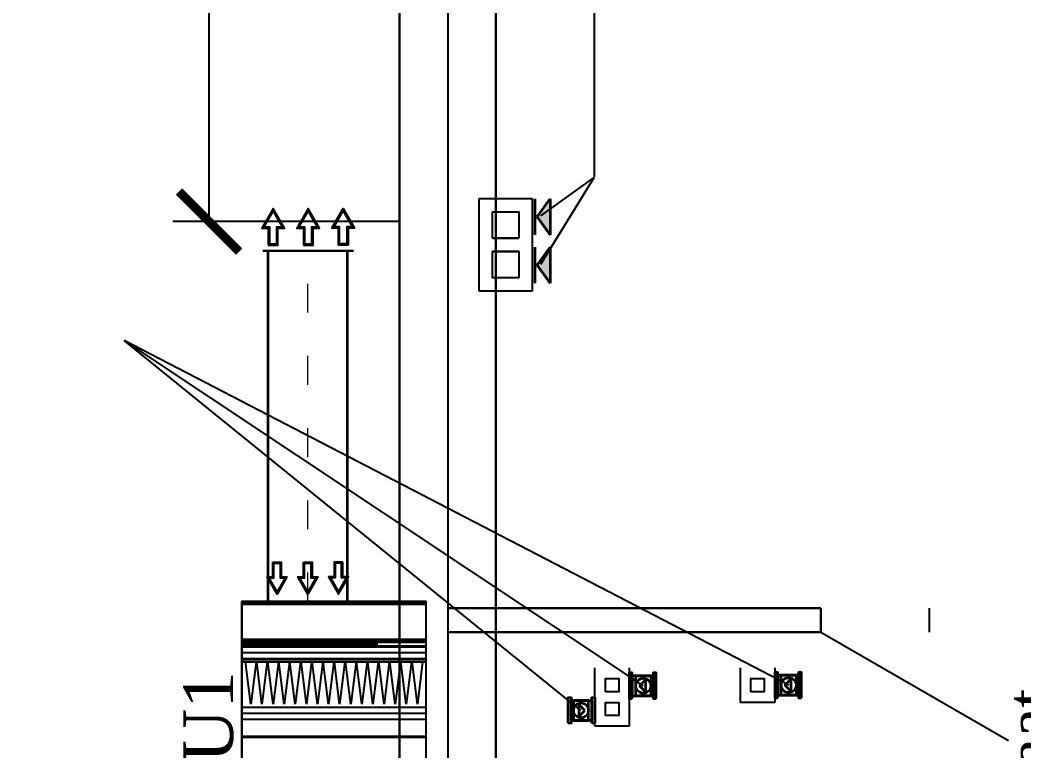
# Model space of a CAD drawing. Header units: inches. Extents: x 23 to 100097, y 11 to 104145.
# Drawn here: x 31562 to 35734, y 89727 to 92763 of the extents above; entities that cross this region are included whole.
import ezdxf

# ---------------------------------------------------------------- set-up
doc = ezdxf.new("R2010")
doc.units = ezdxf.units.IN
doc.header["$MEASUREMENT"] = 0
doc.linetypes.add('ACAD_ISO03W100', pattern=[30, 12, -18])
for name, color, linetype, lineweight in [('Divar', 7, 'Continuous', 25), ('nad', 1, 'Continuous', 9), ('T-DİFÜZÖR', 7, 'Continuous', 0), ('öl', 7, 'Continuous', 0)]:
    doc.layers.add(name, color=color, linetype=linetype, lineweight=lineweight)
doc.layers.add('SYSTEMAIR1', color=7, linetype='Continuous')
doc.layers.add('TEKST', color=7, linetype='Continuous')
doc.styles.add('ilqar text 001', font='', dxfattribs={"height": 300})
doc.styles.get("Standard").update_dxf_attribs({"font": 'arial.ttf'})
doc.styles.add('Times New  Roman', font='times.ttf')
doc.styles.get('ilqar text 001').set_extended_font_data('A3 Times AzLat')
doc.dimstyles.new('ISO-25', dxfattribs={"dimtxt": 250, "dimasz": 250, "dimexe": 150, "dimexo": 0.625, "dimgap": 100, "dimtad": 1, "dimdec": 0, "dimtxsty": 'Standard', "dimblk": 'ARCHTICK', "dimcen": 2.5, "dimadec": 0, "dimazin": 0, "dimtfac": 1, "dimtdec": 0, "dimtmove": 0, "dimatfit": 3, "dimfxl": 1, "dimarcsym": 0})

# ---------------------------------------------------------------- blocks, each defined once
blk = doc.blocks.new('_ArchTick')
at = {"layer": 'nad', "color": 0, "const_width": 0.15}
blk.add_lwpolyline([(-0.5, -0.5), (0.5, 0.5)], dxfattribs=at)
blk = doc.blocks.new('*D174')
at = {"color": 0, "lineweight": -2, "transparency": 16777216}
for p, q in [((33138.9, 96631.5), (32197, 96631.5)), ((32347, 96631.5), (32347, 91926)), ((33138.9, 91926), (32197, 91926))]:
    blk.add_line(p, q, dxfattribs=at)
at = {"layer": 'Defpoints', "color": 0, "transparency": 16777216}
for p in [(33139.5, 96631.5), (32347, 91926), (33139.5, 91926)]:
    blk.add_point(p, dxfattribs=at)
at = {"color": 0, "lineweight": -2, "transparency": 16777216, "xscale": 250, "yscale": 250, "zscale": 250}
for p, rotation in [((32347, 96631.5), 90), ((32347, 91926), 270)]:
    blk.add_blockref('_ArchTick', p, dxfattribs=dict(at, rotation=rotation))
at = {"color": 0, "transparency": 16777216, "insert": (32119.3, 94278.8), "char_height": 250, "attachment_point": 5, "rotation": 90}
blk.add_mtext('4706', dxfattribs=at)
blk = doc.blocks.new('*D175')
at = {"color": 0, "lineweight": -2, "transparency": 16777216}
for p, q in [((33138.9, 96631.5), (31289.6, 96631.5)), ((31439.6, 96631.5), (31439.6, 87220.4)), ((33138.9, 87220.4), (31289.6, 87220.4))]:
    blk.add_line(p, q, dxfattribs=at)
at = {"layer": 'Defpoints', "color": 0, "transparency": 16777216}
for p in [(33139.5, 96631.5), (31439.6, 87220.4), (33139.5, 87220.4)]:
    blk.add_point(p, dxfattribs=at)
at = {"color": 0, "lineweight": -2, "transparency": 16777216, "xscale": 250, "yscale": 250, "zscale": 250}
for p, rotation in [((31439.6, 96631.5), 90), ((31439.6, 87220.4), 270)]:
    blk.add_blockref('_ArchTick', p, dxfattribs=dict(at, rotation=rotation))
at = {"color": 0, "transparency": 16777216, "insert": (31211.9, 91926), "char_height": 250, "attachment_point": 5, "rotation": 90}
blk.add_mtext('9411', dxfattribs=at)
blk = doc.blocks.new('*D177')
at = {"color": 0, "lineweight": -2, "transparency": 16777216}
for p, q in [((33138.9, 96631.5), (30293, 96631.5)), ((30443, 96631.5), (30443, 85720.4)), ((33338.9, 85720.4), (30293, 85720.4))]:
    blk.add_line(p, q, dxfattribs=at)
at = {"layer": 'Defpoints', "color": 0, "transparency": 16777216}
for p in [(33139.5, 96631.5), (30443, 85720.4), (33339.5, 85720.4)]:
    blk.add_point(p, dxfattribs=at)
at = {"color": 0, "lineweight": -2, "transparency": 16777216, "xscale": 250, "yscale": 250, "zscale": 250}
for p, rotation in [((30443, 96631.5), 90), ((30443, 85720.4), 270)]:
    blk.add_blockref('_ArchTick', p, dxfattribs=dict(at, rotation=rotation))
at = {"color": 0, "transparency": 16777216, "insert": (30215.4, 91176), "char_height": 250, "attachment_point": 5, "rotation": 90}
blk.add_mtext('10911', dxfattribs=at)
blk = doc.blocks.new('adadadadad')
blk.add_lwpolyline([(167725, -85512.5), (167725, -84030.5), (165343, -84030.5)])
at = {"layer": 'Divar'}
blk.add_lwpolyline([(165343, -85512.5), (165343, -84030.5), (168725, -84030.5), (168725, -85512.5)], close=True, dxfattribs=at)
at = {"layer": 'SYSTEMAIR1', "linetype": 'Continuous'}
for p, q in [((165343.1, -84030.5, 0), (165343, -85123.8, 0)), ((165360.8, -85512.5, 0), (165360.8, -84030.5, 0)), ((165365.3, -84030.5, 0), (165365.3, -85512.5, 0)), ((165649.7, -85512.5, 0), (165649.7, -84030.5, 0)), ((165654.2, -84030.5, 0), (165654.2, -85512.5, 0)), ((165671.9, -85512.5, 0), (165671.9, -84030.5, 0)), ((165685.3, -84030.5, 0), (165685.3, -85123.8, 0)), ((165703, -85512.5, 0), (165703, -84030.5, 0)), ((165706.5, -85512.5, 0), (165706.5, -84030.5, 0)), ((165706.5, -84030.5, 0), (165706.5, -85512.5, 0)), ((165706.5, -85512.5, 0), (165706.5, -84030.5, 0)), ((165706.5, -84030.5, 0), (165706.5, -85512.5, 0)), ((165706.5, -85512.5, 0), (165706.5, -84030.5, 0)), ((166169.6, -84102.6, 0), (165827.3, -84060.2, 0)), ((166427.3, -84030.5, 0), (166427.3, -85512.5, 0)), ((166436.2, -85512.5, 0), (166436.2, -84030.5, 0)), ((165827.3, -84145, 0), (166169.6, -84102.6, 0)), ((166169.6, -84191.9, 0), (165827.3, -84149.5, 0)), ((165827.3, -84234.3, 0), (166169.6, -84191.9, 0)), ((166169.6, -84281.1, 0), (165827.3, -84238.7, 0)), ((166427.2, -84171.6, 0), (166427.2, -84195, 0)), ((166427.2, -84195, 0), (166427.2, -84221.4, 0)), ((166427.2, -84221.4, 0), (166427.2, -84250.5, 0)), ((166427.2, -84250.5, 0), (166427.2, -84282.2, 0)), ((165827.3, -84323.5, 0), (166169.6, -84281.1, 0)), ((166169.6, -84370.3, 0), (165827.3, -84327.9, 0)), ((166427.2, -84282.2, 0), (166427.2, -84316.1, 0)), ((166427.2, -84316.1, 0), (166427.2, -84352, 0)), ((165827.3, -84412.7, 0), (166169.6, -84370.3, 0)), ((166427.2, -84352, 0), (166427.2, -84389.7, 0)), ((166427.2, -84389.7, 0), (166427.2, -84428.9, 0)), ((166169.6, -84459.5, 0), (165827.3, -84417.1, 0)), ((165827.3, -84501.9, 0), (166169.6, -84459.5, 0)), ((166427.2, -84428.9, 0), (166427.2, -84469.3, 0)), ((166427.2, -84469.3, 0), (166427.2, -84510.7, 0)), ((166169.5, -84548.7, 0), (165827.3, -84506.3, 0)), ((165827.3, -84591.1, 0), (166169.5, -84548.7, 0)), ((166427.2, -84510.7, 0), (166427.2, -84552.6, 0)), ((166427.2, -84552.6, 0), (166427.2, -84594.9, 0)), ((166169.5, -84637.9, 0), (165827.3, -84595.5, 0)), ((165827.3, -84680.3, 0), (166169.5, -84637.9, 0)), ((166427.2, -84594.9, 0), (166427.2, -84637.2, 0)), ((166427.2, -84637.2, 0), (166427.2, -84679.1, 0)), ((166169.5, -84727.1, 0), (165827.3, -84684.7, 0)), ((165827.3, -84769.5, 0), (166169.5, -84727.1, 0)), ((166427.2, -84679.1, 0), (166427.2, -84720.4, 0)), ((166427.2, -84720.4, 0), (166427.2, -84760.9, 0)), ((166169.5, -84816.3, 0), (165827.3, -84773.9, 0)), ((166427.2, -84760.9, 0), (166427.2, -84800.1, 0)), ((166427.2, -84800.1, 0), (166427.2, -84837.8, 0)), ((165827.3, -84858.7, 0), (166169.5, -84816.3, 0)), ((166169.5, -84905.5, 0), (165827.3, -84863.1, 0)), ((166427.2, -84837.8, 0), (166427.2, -84873.7, 0)), ((166427.2, -84873.7, 0), (166427.2, -84907.6, 0)), ((165827.3, -84947.9, 0), (166169.5, -84905.5, 0)), ((166169.5, -84994.8, 0), (165827.3, -84952.4, 0)), ((166427.2, -84907.6, 0), (166427.2, -84939.2, 0)), ((166427.2, -84939.2, 0), (166427.2, -84968.4, 0)), ((166427.2, -84968.4, 0), (166427.2, -84994.7, 0)), ((165827.3, -85037.2, 0), (166169.5, -84994.8, 0)), ((166169.5, -85084, 0), (165827.3, -85041.6, 0)), ((166427.2, -84994.7, 0), (166427.2, -85018.2, 0)), ((165827.3, -85126.4, 0), (166169.5, -85084, 0)), ((166169.5, -85173.2, 0), (165827.3, -85130.8, 0)), ((165827.3, -85215.6, 0), (166169.5, -85173.2, 0)), ((165827.3, -85215.6, 0), (166169.5, -85173.2, 0)), ((166169.5, -85262.4, 0), (165827.3, -85220, 0)), ((165827.3, -85304.8, 0), (166169.5, -85262.4, 0)), ((166169.5, -85351.6, 0), (165827.3, -85309.2, 0)), ((165827.3, -85394, 0), (166169.5, -85351.6, 0)), ((166169.5, -85440.8, 0), (165827.3, -85398.4, 0)), ((165827.3, -85483.2, 0), (166169.5, -85440.8, 0))]:
    blk.add_line(p, q, dxfattribs=at)
at = {"layer": 'SYSTEMAIR1', "linetype": 'Continuous', "extrusion": (-5.4881e-11, -1.98872e-05, 1)}
for p, q in [((165365.3, -84030.5, 0), (165365.3, -85512.5, 0)), ((165649.7, -84030.5, 0), (165649.7, -85512.5, 0)), ((165754.6, -84030.5, 0), (165754.6, -85512.5, 0)), ((165805.1, -85512.5, 0), (165805.1, -84030.5, 0)), ((165809.6, -84030.5, 0), (165809.5, -85512.5, 0)), ((165827.3, -84030.5, 0), (165827.3, -85512.5, 0)), ((166193.6, -84030.5, 0), (166193.5, -85512.5, 0)), ((166239.8, -84030.5, 0), (166239.8, -85512.5, 0)), ((166239.8, -84030.5, 0), (166239.8, -85512.5, 0)), ((166239.8, -84030.5, 0), (166239.8, -85512.5, 0)), ((166240.7, -84030.5, 0), (166240.7, -85512.5, 0)), ((166240.7, -84030.5, 0), (166240.7, -85512.5, 0)), ((166241.6, -84030.5, 0), (166241.5, -85512.5, 0)), ((166241.6, -84030.5, 0), (166241.5, -85512.5, 0)), ((166241.6, -84030.5, 0), (166241.5, -85512.5, 0)), ((166287.8, -84030.5, 0), (166287.8, -85512.5, 0)), ((166426.4, -84030.5, 0), (166426.4, -85512.5, 0)), ((166427.3, -84030.5, 0), (166427.3, -85512.5, 0)), ((166427.3, -84030.5, 0), (166427.3, -85512.5, 0)), ((166427.3, -84030.5, 0), (166427.3, -85512.5, 0)), ((166427.3, -84030.5, 0), (166427.3, -85512.5, 0))]:
    blk.add_line(p, q, dxfattribs=at)

msp = doc.modelspace()

# ---------------------------------------------------------------- hatches: boundary and pattern name
at = {"layer": 'öl', "lineweight": 35}
h = msp.add_hatch(color=3, dxfattribs=at)
h.dxf.hatch_style = 1
h.set_gradient(color1=(0, 255, 0), tint=1, name='INVSPHERICAL')
h.paths.add_polyline_path([(33711.3, 91945.4), (33764.3, 92019.8), (33764.3, 91871.1)])
h = msp.add_hatch(color=3, dxfattribs=at)
h.dxf.hatch_style = 1
h.set_gradient(color1=(0, 255, 0), tint=1, name='INVSPHERICAL')
h.paths.add_polyline_path([(33711.3, 91745), (33764.3, 91819.3), (33764.3, 91670.6)])

# ---------------------------------------------------------------- linework, layer by layer
at = {"lineweight": 30}
for p, q in [((33139.5, 96631.5), (33139.5, 87220.4)), ((33539.5, 96631.5), (33539.5, 87220.4)), ((34889.5, 90320.4), (33339.5, 90320.4)), ((34889.5, 90320.4), (34889.5, 90220.4)), ((34889.5, 90220.4), (33339.5, 90220.4))]:
    msp.add_line(p, q, dxfattribs=at)
for p, q in [((33339.5, 96631.5), (33339.5, 87220.4)), ((33469.7, 91802.3, 0), (33469.7, 92022, 0)), ((33469.7, 92022, 0), (33689.5, 92022, 0)), ((33689.5, 92022, 0), (33689.5, 91802.3, 0)), ((33469.7, 91637.4, 0), (33469.7, 91857.2, 0)), ((33524.7, 91857.2, 0), (33634.6, 91857.2, 0)), ((33689.5, 91857.2, 0), (33689.5, 91637.4, 0)), ((33634.6, 91802.3, 0), (33524.7, 91802.3, 0)), ((33689.5, 91637.4, 0), (33469.7, 91637.4, 0)), ((35339.5, 90320.4), (35339.5, 90220.4)), ((34889.5, 90220.4), (35669, 89770.4))]:
    msp.add_line(p, q)
at = {"color": 1}
for p, q in [((33948, 96427.1, -3421614.9), (33948, 92110.6, -3421614.9)), ((33726.4, 91749.6, -107193.8), (33948, 92109.1, -4624742.8)), ((33726.4, 91950, -107193.8), (33948, 92109.1, -4624742.8))]:
    msp.add_line(p, q, dxfattribs=at)
at = {"color": 3, "lineweight": 35}
for p, q in [((34740.5, 90000.2, 0), (34765.4, 90025.1, 0)), ((34765.4, 90025.1, 0), (34765.4, 89975.3, 0)), ((34136.1, 89997.7, 0), (34161, 90022.6, 0)), ((34161, 89972.8, 0), (34136.1, 89997.7, 0)), ((34161, 90022.6, 0), (34161, 89972.8, 0)), ((34765.4, 89975.3, 0), (34740.5, 90000.2, 0)), ((33883.8, 89920.1, 0), (33883.8, 89870.3, 0)), ((33908.7, 89895.2, 0), (33883.8, 89920.1, 0)), ((33883.8, 89870.3, 0), (33908.7, 89895.2, 0))]:
    msp.add_line(p, q, dxfattribs=at)
at = {"elevation": 0}
for points in [[(33634.6, 91857.2), (33524.7, 91857.2), (33524.7, 91967.1), (33634.6, 91967.1)], [(33634.6, 91692.4), (33524.7, 91692.4), (33524.7, 91802.3), (33634.6, 91802.3)]]:
    msp.add_lwpolyline(points, close=True, dxfattribs=at)
at = {"color": 3, "lineweight": 35, "elevation": 0}
for points in [[(34106.3, 89944.5), (34106.3, 90050.9), (34093.9, 90050.9), (34093.9, 89944.5)], [(34193, 89956.5), (34193, 90038.9), (34106.3, 90038.9), (34106.3, 89956.5)], [(34120.8, 89956.5), (34120.8, 90038.9), (34183.1, 90038.9), (34183.1, 89956.5)], [(34205.4, 89944.5), (34205.4, 90050.9), (34193, 90050.9), (34193, 89944.5)], [(34710.6, 89947), (34710.6, 90053.4), (34698.2, 90053.4), (34698.2, 89947)], [(34797.4, 89959), (34797.4, 90041.4), (34710.6, 90041.4), (34710.6, 89959)], [(34725.2, 89959), (34725.2, 90041.4), (34787.4, 90041.4), (34787.4, 89959)], [(34809.8, 89947), (34809.8, 90053.4), (34797.4, 90053.4), (34797.4, 89947)], [(33839.4, 89841.9), (33839.4, 89948.4), (33851.8, 89948.4), (33851.8, 89841.9)], [(33938.6, 89841.9), (33938.6, 89948.4), (33951, 89948.4), (33951, 89841.9)], [(33851.8, 89854), (33851.8, 89936.4), (33938.6, 89936.4), (33938.6, 89854)], [(33924, 89854), (33924, 89936.4), (33861.8, 89936.4), (33861.8, 89854)]]:
    msp.add_lwpolyline(points, close=True, dxfattribs=at)
at = {"color": 3, "lineweight": 35}
for centre in [(34152, 89997.7, 0), (34756.3, 90000.2, 0), (33892.9, 89895.2, 0)]:
    msp.add_circle(centre, 31.1, dxfattribs=at)
at = {"layer": 'Divar'}
for p, q in [((33892.9, 89895.2, 0), (31994.4, 91431.3, 0)), ((34756.3, 90000.2, 0), (31994.4, 91431.3, 0)), ((31994.4, 91431.3, 0), (34152, 89997.7, 0)), ((33951, 89829.9, 0), (33951, 90071.6, 0)), ((34093.9, 90071.6, 0), (34093.9, 89829.9, 0)), ((34555.4, 89928.8, 0), (34555.4, 90071.6, 0)), ((34698.2, 90071.6, 0), (34698.2, 89928.8, 0)), ((34698.2, 89928.8, 0), (34555.4, 89928.8, 0)), ((34093.9, 89829.9, 0), (33951, 89829.9, 0))]:
    msp.add_line(p, q, dxfattribs=at)
at = {"layer": 'Divar', "elevation": 0}
for points in [[(33995, 89972.7), (33995, 90027.7), (34049.9, 90027.7), (34049.9, 89972.7)], [(34599.3, 89972.7), (34599.3, 90027.7), (34654.3, 90027.7), (34654.3, 89972.7)], [(33995, 89873.8), (33995, 89928.8), (34049.9, 89928.8), (34049.9, 89873.8)]]:
    msp.add_lwpolyline(points, close=True, dxfattribs=at)
at = {"layer": 'T-DİFÜZÖR', "color": 3, "lineweight": 30}
msp.add_line((32947.8, 91804.4, 0), (32571.1, 91804.4, 0), dxfattribs=at)
at = {"layer": 'T-DİFÜZÖR', "color": 5, "lineweight": 30}
msp.add_line((32922.4, 90347.9, 0), (32592.8, 90347.9, 0), dxfattribs=at)
at = {"layer": 'T-DİFÜZÖR', "color": 3, "lineweight": 25, "elevation": 0}
for points in [[(32593.6, 91828.2), (32633.8, 91828.2), (32633.8, 91898.5), (32660.9, 91898.5), (32613.7, 91980.3), (32566.5, 91898.5), (32593.6, 91898.5)], [(32598.6, 91833.2), (32628.8, 91833.2), (32628.8, 91903.6), (32652.2, 91903.6), (32613.7, 91970.2), (32575.2, 91903.6), (32598.6, 91903.6)], [(32739.4, 91828.2), (32779.6, 91828.2), (32779.6, 91898.5), (32806.6, 91898.5), (32759.5, 91980.3), (32712.3, 91898.5), (32739.4, 91898.5)], [(32744.4, 91833.2), (32774.5, 91833.2), (32774.5, 91903.6), (32797.9, 91903.6), (32759.5, 91970.2), (32721, 91903.6), (32744.4, 91903.6)], [(32925.3, 91828.2), (32885.1, 91828.2), (32885.1, 91898.5), (32858, 91898.5), (32905.2, 91980.3), (32952.4, 91898.5), (32925.3, 91898.5)], [(32920.3, 91833.2), (32890.1, 91833.2), (32890.1, 91903.6), (32866.7, 91903.6), (32905.2, 91970.2), (32943.7, 91903.6), (32920.3, 91903.6)]]:
    msp.add_lwpolyline(points, close=True, dxfattribs=at)
at = {"layer": 'T-DİFÜZÖR', "color": 5, "lineweight": 25, "elevation": 0}
for points in [[(32612.5, 90511.6), (32647.6, 90511.6), (32647.6, 90450.1), (32671.3, 90450.1), (32630, 90378.5), (32588.7, 90450.1), (32612.5, 90450.1)], [(32616.9, 90507.2), (32643.2, 90507.2), (32643.2, 90445.7), (32663.7, 90445.7), (32630, 90387.3), (32596.4, 90445.7), (32616.9, 90445.7)], [(32740, 90511.6), (32775.2, 90511.6), (32775.2, 90450.1), (32798.9, 90450.1), (32757.6, 90378.5), (32716.3, 90450.1), (32740, 90450.1)], [(32744.4, 90507.2), (32770.8, 90507.2), (32770.8, 90445.7), (32791.3, 90445.7), (32757.6, 90387.3), (32723.9, 90445.7), (32744.4, 90445.7)], [(32902.7, 90511.6), (32867.5, 90511.6), (32867.5, 90450.1), (32843.8, 90450.1), (32885.1, 90378.5), (32926.4, 90450.1), (32902.7, 90450.1)], [(32898.3, 90507.2), (32871.9, 90507.2), (32871.9, 90445.7), (32851.4, 90445.7), (32885.1, 90387.3), (32918.8, 90445.7), (32898.3, 90445.7)]]:
    msp.add_lwpolyline(points, close=True, dxfattribs=at)
at = {"layer": 'TEKST', "color": 3, "lineweight": 35, "ltscale": 0.95}
for p, q in [((32592.8, 90347.9, 0), (32592.8, 91804.4, 0)), ((32922.4, 90347.9, 0), (32922.4, 91804.4, 0))]:
    msp.add_line(p, q, dxfattribs=at)
at = {"layer": 'TEKST', "color": 3, "linetype": 'ACAD_ISO03W100', "lineweight": 9, "ltscale": 10}
msp.add_line((32757.6, 90347.9, 0), (32757.6, 91804.4, 0), dxfattribs=at)
at = {"layer": 'öl', "color": 3, "lineweight": 35}
for p, q in [((33701.2, 92019.8, 0), (33701.2, 91871.1, 0)), ((33711.3, 91945.4, 0), (33764.3, 92019.8, 0)), ((33711.3, 91945.4, 0), (33764.3, 92019.8, 0)), ((33764.3, 92019.8, 0), (33764.3, 91871.1, 0)), ((33764.3, 92019.8, 0), (33764.3, 91871.1, 0)), ((33711.3, 91945.4, 0), (33764.3, 91871.1, 0)), ((33764.3, 91871.1, 0), (33711.3, 91945.4, 0)), ((33701.2, 91819.3, 0), (33701.2, 91670.6, 0)), ((33711.3, 91745, 0), (33764.3, 91819.3, 0)), ((33711.3, 91745, 0), (33764.3, 91819.3, 0)), ((33764.3, 91819.3, 0), (33764.3, 91670.6, 0)), ((33764.3, 91819.3, 0), (33764.3, 91670.6, 0)), ((33711.3, 91745, 0), (33764.3, 91670.6, 0)), ((33764.3, 91670.6, 0), (33711.3, 91745, 0))]:
    msp.add_line(p, q, dxfattribs=at)

# ---------------------------------------------------------------- block references
at = {"layer": 'Divar', "xscale": -0.516920932171529, "yscale": 0.516920932171529, "zscale": 0.516920932171529, "rotation": 90}
msp.add_blockref('adadadadad', (-10953.2, 175817.2, 0), dxfattribs=at)

# ---------------------------------------------------------------- texts
at = {"color": 4, "insert": (32450.3, 89643.1, 0), "char_height": 206.03, "width": 6094.694, "attachment_point": 8, "rotation": 90.0002, "style": 'Times New  Roman'}
msp.add_mtext('{\\C0;AHU1}', dxfattribs=at)
at = {"color": 5, "insert": (35856.3, 89157.9, 0), "char_height": 187.1659, "width": 2663.475, "attachment_point": 8, "rotation": 89.9999, "style": 'ilqar text 001'}
msp.add_mtext('{\\fTimes New Roman|b0|i0|c0|p18;%%C600\\P\\fTimes New Roman|b0|i0|c238|p18;L-\\fTimes New Roman|b0|i0|c0|p18;4000\\fTimes New Roman|b0|i0|c238|p18;m³/saat}', dxfattribs=at)

# ---------------------------------------------------------------- dimensions: what is measured, and where the dimension line sits
for base, p1, p2, picture, middle in [((30443, 85720.4), (33139.5, 96631.5), (33339.5, 85720.4), '*D177', (30215.4, 91176)), ((31439.6, 87220.4), (33139.5, 96631.5), (33139.5, 87220.4), '*D175', (31211.9, 91926)), ((32346.9646, 91925.9638), (33139.5318, 96631.5451), (33139.5318, 91925.9638), '*D174', (32119.3214, 94278.7545))]:
    dim = msp.add_linear_dim(base=base, p1=p1, p2=p2, angle=90, dimstyle='ISO-25')
    dim.commit()
    dim.dimension.update_dxf_attribs({"geometry": picture, "text_midpoint": middle})

doc.saveas('drawing.dxf')
